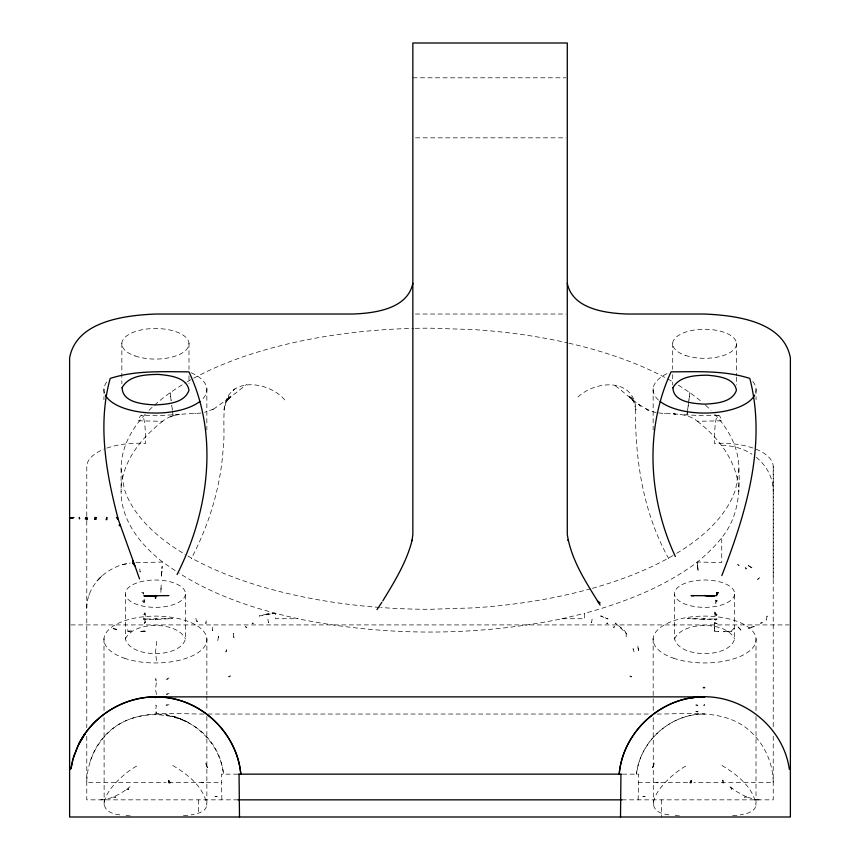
<?xml version="1.0" encoding="UTF-8"?>
<svg xmlns="http://www.w3.org/2000/svg" width="860" height="860" viewBox="0 0 860 860"><rect width="100%" height="100%" fill="white"/><g stroke="black" fill="none" stroke-linecap="round" stroke-linejoin="round"><path stroke-width="0.64" stroke-dasharray="4.3 3.22" d="M658.609 412.929C671.638 414.584 686.527 412.209 697.395 421.282L721.744 420.819A51.482 6.547 86.2 0 0 714.391 443.481A51.482 23.424 0 0 1 773.226 466.658L773.226 578.694M233.597 637.228L233.641 633.39L234.017 637.507L233.834 636.894M714.391 631.53L714.531 622.457L717.057 623.65L714.477 624.08L714.391 631.53L718.745 631.444L714.402 630.616M714.714 414.208A308.901 140.567 0 0 1 738.901 468.743C739.966 490.297 738.482 512.667 726.388 531.265C718.595 543.122 708.264 553.012 697.395 562.042C664.092 587.133 624.586 602.333 584.671 613.33L584.542 618.727L562.064 618.727L558.323 619.522C473.849 636.228 386.151 636.228 301.677 619.522C258.871 610.267 216.15 596.818 179.052 573.072M626.166 636.894L626.241 633.368L615.362 623.038C619.404 627.37 627.972 630.401 626.403 637.228L626.403 637.228M119.766 814.861C82.205 810.303 123.292 771.828 138.148 765.432M668.929 814.861C631.358 810.303 672.455 771.828 687.301 765.432M156.316 711.876L156.23 714.037L155.552 710.188L156.412 705.437L155.552 705.178L156.412 705.437M638.12 799.843L638.668 774.15L622.21 774.15M161.658 571.513L161.207 577.651L162.121 566.267L162.056 572.061M715.789 600.162L715.541 603.516L718.089 601.118L715.789 600.162L716.928 601.839L715.66 601.871L716.154 602.742M86.774 608.342C86.699 584.757 107.672 565.794 130.204 563.063M185.427 594.26A30.035 13.663 0 0 1 139.32 605.225A30.035 13.663 0 0 1 141.524 581.564A30.035 13.663 0 0 1 185.427 594.26L185.427 638.948C180.396 658.48 130.44 658.48 125.409 638.948L125.409 594.26M734.591 594.26A30.035 13.663 0 0 1 688.473 605.225A30.035 13.663 0 0 1 690.677 581.564A30.035 13.663 0 0 1 734.591 594.26L734.591 638.948C729.559 658.48 679.604 658.48 674.573 638.948L674.573 594.26M284.724 399.889C270.244 382.442 232.103 375.863 225.212 403.275C222.482 417.938 225.126 433.075 223.213 447.877C220.794 486.728 209.259 524.406 191.21 558.785M156.713 641.313L155.552 651.998L156.649 662.447M156.584 680.443L155.552 680.324L155.552 678.476L156.584 680.443L155.552 689.226L156.499 694.88L155.552 698.159M687.548 410.768L686.882 415.907L687.581 410.704M688.871 400.47L689.87 392.74L688.882 400.448M224.481 406.78L223.998 409.854L225.868 402.974L228.932 396.524L226.374 401.706L230.415 396.137L225.868 401.351L230.577 396.933L211.71 410.5L212.399 409.607M738.901 468.743L735.762 488.738A308.901 140.567 0 0 1 673.939 554.969M143.319 619.082L143.523 617.856L145.609 619.211L154.617 619.533L172.505 618.555L143.319 619.082L144.802 620.318L144.813 619.007L145.609 619.211M731.924 788.168L731.645 789.577L730.71 787.276M88.989 595.518L89.29 594.185M203.82 714.037C171.409 714.251 131.859 707.651 106.876 734.139C94.224 746.975 86.903 764.647 86.774 782.675L166.163 782.675M125.409 638.948C133.472 620.974 177.364 620.974 185.427 638.948M674.573 638.948C682.636 620.974 726.528 620.974 734.591 638.948M206.862 716.445L206.862 805.1L205.744 808.411C202.272 812.893 196.338 813.936 191.071 814.861M756.015 716.445L756.015 805.1L754.908 808.411C751.436 812.893 745.502 813.936 740.234 814.861M90.139 761.444C112.208 692.192 215.129 702.803 223.535 774.15C219.805 740.739 189.028 713.574 155.424 714.037M761.175 622.285L760.53 623.672L762.379 622.662L761.175 622.285L761.595 623.178M144.222 623.199L145.404 620.769L145.523 624.08L144.222 623.199L145.469 622.457M143.609 602.269L144.276 601.054L142.502 601.452L144.039 598.366L144.405 602.699L142.502 601.452L144.211 600.162M194.629 413.606L195.757 413.563M714.886 613.664L714.982 611.954L714.746 616.233L716.928 614.857L715.423 612.943M715.896 613.954L714.789 615.405L716.928 614.857M144.566 613.438L145.06 612.793L145.254 616.233L143.609 614.427L144.566 613.438L145.157 614.534L143.609 614.427M99.932 577.942L96.61 581.403M101.856 575.931L97.298 580.683M697.664 566.504L697.116 562.246L698.169 571.76L697.395 562.042L721.744 562.505L721.744 537.855M753.07 626.843L754.295 626.435L748.308 628.413L753.672 626.188M156.767 618.598L155.552 619.899L155.552 618.598M234.984 388.785L233.103 390.666L236.048 387.881M228.674 398.599L230.577 396.933M577.931 396.954C596.603 379.905 634.314 378.035 636.002 409.854L634.132 402.974L631.068 396.524L633.626 401.706L629.584 396.137L634.132 401.351L629.423 396.933L631.326 398.599M227.706 399.352L246.712 384.388M100.803 799.843C111.854 799.413 121.582 793.275 130.075 786.707M116.057 629.391L116.82 629.563L111.692 628.413L116.38 629.154M106.833 448.103A51.482 23.424 0 0 1 145.609 443.481A51.482 6.547 -86.2 0 0 138.256 420.819L162.604 421.282C173.483 412.209 188.372 414.456 201.423 412.983M714.026 618.856L715.316 620.028L716.982 619.071L687.495 618.555L705.383 619.533L716.982 619.071M213.57 409.081L204.734 412.273M170.129 416.831L173.118 415.917L172.451 410.768M266.89 614.072L259.107 616.029L274.877 613.212L266.89 614.072L275.329 613.33L275.458 618.727L297.936 618.727M122.346 564.751L129.581 563.203M562.064 618.727L584.671 613.33M141.631 592.701L143.459 592.325L143.631 594.099L141.631 592.701L143.555 593.368M726.711 631.154L723.389 631.756L731.946 631.315L734.064 628.359L731.043 631.358L726.808 631.573M759.197 799.843C753.951 800.359 749.318 796.65 744.255 797.145L746.91 797.07M187.76 815.291L180.525 815.893M736.923 815.291L729.688 815.893M179.729 414.434L156.756 415.735L141.599 415.283M135.923 562.666L162.604 562.042L176.902 571.771M718.401 415.283L703.243 415.735L680.12 414.509M145.609 631.53L139.255 631.702L145.598 630.616L145.609 631.53L143.33 631.595M412.843 77.808L565.945 77.808M415.52 137.826L565.945 137.826M415.412 314.029L565.955 314.029M70.961 624.919L789.05 624.919M207.862 714.037L649.558 714.037M657.008 714.037C689.193 714.155 728.366 707.866 753.124 734.139C765.776 746.975 773.097 764.647 773.226 782.675L693.837 782.675M237.79 774.15L221.332 774.15L221.88 799.843M168.775 782.675L221.88 782.675M638.12 782.675L691.225 782.675M238.059 799.843L86.774 799.843L86.774 734.182M621.941 799.843L773.226 799.843L773.226 734.827M113.079 797.102L115.906 797.145L113.552 796.919M679.475 815.893L672.24 815.291M130.311 815.893L123.077 815.291M126.431 789.426L128.548 789.587L128.054 788.276M673.197 413.81L675.605 414.176L673.81 413.821M714.509 623.124L717.057 623.65M664.296 413.563L665.339 413.585M176.633 717.39L166.399 714.918L177.085 717.584L186.588 721.518M656.191 412.617C639.13 408.414 627.284 393.923 613.288 384.388M177.106 717.552L187.222 721.905M746.448 796.919L736.622 791.608L729.925 786.707M721.873 765.443C736.644 774.226 753.306 787.072 756.015 805.1M172.709 765.443C187.491 774.226 204.153 787.072 206.862 805.1M645.935 408.822L648.289 410.5L647.601 409.596M703.287 618.555L704.576 619.555L704.576 618.555M127.506 788.706L128.548 789.587M697.395 421.282C719.508 438.32 737.88 462.798 738.901 491.662M638.41 404.017L640.42 406.178L639.087 404.533M173.075 415.842L172.419 410.714M668.79 558.785C643.011 512.442 634.895 459.165 635.518 406.769M145.286 414.208A308.901 140.567 0 0 0 121.099 468.743L124.238 488.738A308.901 140.567 0 0 0 183.814 553.646M171.129 400.47L170.129 392.74L171.119 400.448M171.796 405.619L172.29 409.478L171.774 405.576M715.316 618.953L715.316 620.028M653.138 638.539L653.213 712.263M653.224 717.627L653.31 806.1M103.985 638.539L104.049 712.263M104.06 717.627L104.146 806.1M773.226 466.658L773.226 728.269M756.058 389.171L756.058 399.663M756.015 638.539L756.015 711.07M736.45 343.172L736.45 375.874M736.45 377.175L736.45 385.022M672.713 343.172L672.713 369.327M672.713 374.562L672.713 385.022M661.62 799.843L661.62 817M653.149 388.569L653.149 429.935M206.851 388.569L206.851 429.935M206.862 638.539L206.862 694.955M206.862 696.299L206.862 711.07M198.38 799.843L198.38 814.355M188.985 343.14L188.985 369.338M188.985 375.885L188.985 383.743M121.851 343.14L121.851 383.743M121.099 468.743L121.099 491.662M103.942 389.171L103.942 399.663M86.774 516.183L86.774 466.658A51.482 23.424 0 0 1 104.555 448.952M86.774 520.966L86.774 727.657M162.615 562.042A308.901 140.567 0 0 1 162.604 421.282M658.47 400.05A51.482 23.424 0 0 1 668.919 372.735M752.812 381.442A51.482 23.424 0 0 1 755.488 393.117M191.081 372.735A51.482 23.424 0 0 1 201.53 400.05M104.511 393.117A51.482 23.424 0 0 1 107.188 381.442M721.744 445.458A51.482 45.849 0 0 1 752.005 454.22M756.198 457.24A51.482 45.849 0 0 1 773.226 491.307M672.81 555.635A308.901 140.567 0 0 1 592.035 588.412M590.788 588.756A308.901 140.567 0 0 1 473.957 607.87L430 609.299A308.901 140.567 0 0 1 380.765 607.504M379.443 607.407A308.901 140.567 0 0 1 184.932 554.313M149.006 410.349A308.901 140.567 0 0 1 153.531 406.038M154.467 405.189A308.901 140.567 0 0 1 186.061 382.506M187.19 381.84A308.901 140.567 0 0 1 413.972 328.359M415.315 328.337A308.901 140.567 0 0 1 430 328.176L473.957 329.606A308.901 140.567 0 0 1 567.6 342.893M568.912 343.194A308.901 140.567 0 0 1 673.939 382.506M678.389 385.173A308.901 140.567 0 0 1 701.62 401.792M705.522 405.189A308.901 140.567 0 0 1 710.994 410.349M139.89 568.933L139.815 571.803L140.535 571.911L139.89 568.933M161.175 585.058L160.852 592.465L161.175 585.058M206.163 620.673L205.905 623.661L206.163 620.673M212.828 627.047L212.366 630.627L212.828 627.047M688.709 401.749L687.71 409.478L688.72 401.727M636.776 771.936L636.464 774.15C640.195 740.739 670.972 713.574 704.576 714.037C671.767 713.617 641.506 739.46 636.776 771.936M767.109 616.125L766.174 620.125L767.109 616.125M592.132 619.125L591.529 622.715L592.132 619.125M218.526 636.443L217.752 640.7L218.526 636.443M226.535 649.547L225.89 652.02L226.954 648.644L226.535 649.547M638.55 650.472L637.679 645.516L638.55 650.472M131.376 630.627L131.085 631.466L126.7 631.133L127.678 629.337L128.054 631.315L131.376 630.627M654.137 763.411L652.095 769.13L654.137 763.411M739.052 565.267L737.654 564.751L739.052 565.267M658.212 782.17L657.868 782.858L656.115 782.514L658.212 782.17M607.042 623.016L606.708 623.618L607.902 623.317L607.042 623.016M746.448 568.224L745.878 569.159L745.115 567.503L746.448 568.224M631.455 676.433L631.025 677.057L629.692 676.014L631.455 676.433M614.115 626.596L613.148 627.821L614.782 626.951L614.115 626.596M759.788 577.64L757.553 579.436L759.788 577.64M230.308 676.014L228.975 677.057L228.545 676.433L230.308 676.014M704.576 704.652L703.426 705.437L704.576 705.437L704.576 704.652M169.033 677.895L166.539 679.314L169.033 678.873L169.033 677.895M748.308 565.59L753.124 568.621L748.308 565.59M245.885 626.596L245.218 626.951L246.852 627.821L245.885 626.596M205.862 763.411L207.894 769.13L205.862 763.411M645.064 796.564L642.828 796.392L645.064 796.564M252.958 623.016L252.098 623.317L253.291 623.618L252.958 623.016M169.033 693.386L166.324 694.235L169.033 693.977L169.033 693.386M217.172 796.392L214.935 796.564L217.172 796.392M740.912 630.068L737.267 625.994L740.912 630.068M203.884 782.514L202.132 782.858L201.788 782.17L203.884 782.514M169.033 704.738L166.098 705.146L169.033 704.738M267.868 619.125L268.471 622.715L267.868 619.125M197.402 621.554L196.51 621.587L195.886 618.007L197.402 621.554M698.008 711.843L695.966 711.65L698.008 711.843M697.933 705.329L695.966 705.275L695.966 704.684L697.933 705.329M601.301 616.039L600.549 616.018L607.999 618.974L601.301 616.039M723.185 780.697L722.464 780.052L723.443 784.406L723.185 780.697M633.465 649.547L633.046 648.644L634.11 652.02L633.465 649.547M685.248 355.341A31.895 14.512 0 0 0 736.225 345.634A31.895 14.512 0 0 0 692.268 330.401A31.895 14.512 0 0 0 685.248 355.341M673.38 658.158A51.482 23.424 0 0 0 755.65 642.506A51.482 23.424 0 0 0 684.711 617.921A51.482 23.424 0 0 0 673.38 658.158M135.063 355.954A33.594 15.287 0 0 0 188.738 345.731A33.594 15.287 0 0 0 142.459 329.692A33.594 15.287 0 0 0 135.063 355.954M124.216 658.158A51.482 23.424 0 0 0 206.486 642.506A51.482 23.424 0 0 0 135.557 617.921A51.482 23.424 0 0 0 124.216 658.158"/><path stroke-width="1.29" d="M139.513 578.92L134.945 565.901L132.913 563.364L132.945 560.494M94.804 519.332L94.837 517.505L95.976 517.505L96.083 519.365L94.804 519.332L95.976 517.505M620.942 774.15L620.511 817M412.015 540.66L412.843 534.511L412.843 43L567.288 43L567.288 534.511C571.276 560.473 586.541 583.112 600.097 605.085M412.843 283.338C407.565 308.987 374.702 313.244 352.772 314.029L155.424 314.029C124.732 315.394 76.379 321.102 69.617 357.878L69.617 817L790.383 817L790.383 357.878C783.621 321.102 735.268 315.394 704.576 314.029L627.359 314.029C605.429 313.244 572.567 308.987 567.288 283.338M716.832 593.077L716.358 595.819L718.003 592.658L716.961 592.594L718.003 592.658M71.176 768.141L72.659 760.004L77.798 746.104L85.258 733.279L78.969 743.717L73.809 756.166L70.67 769.259M412.187 539.929C406.705 561.988 394.482 581.704 382.775 600.925M721.83 575.576C745.835 513.71 766.991 444.706 749.791 378.421C724.389 370.208 697.352 371.8 671.079 371.842C644.162 429.753 648.698 499.316 675.358 556.528M177.106 574.491C208.324 512.495 219.418 436.235 188.921 371.842C162.648 371.8 135.611 370.208 110.209 378.421C97.255 424.754 106.35 474.301 118.39 519.838L134.945 565.901M86.075 517.505L85.258 518.999L86.903 519.053L86.752 517.505L86.075 517.505L86.903 519.053M376.992 609.579L381.797 602.387M72.659 518.193L69.993 517.752L72.659 518.193L73.917 517.505M132.913 563.364L133.966 563.279M690.623 698.051C735.934 689.602 782.998 723.636 789.329 769.259M704.576 696.869C661.802 696.256 622.844 731.516 619.2 774.15C622.812 731.527 661.802 696.224 704.576 696.869L155.424 696.869C123.797 696.858 93.256 715.466 78.969 743.717C95.309 711.306 132.999 691.977 168.839 697.933L169.377 698.051C206.755 703.792 237.371 736.525 240.8 774.15C237.156 731.516 198.198 696.256 155.424 696.869M120.26 525.181L118.992 525.245L120.615 526.191M168.958 595.614L143.878 595.851L156.703 596.356M117.648 517.505L116.508 517.505L118.39 519.838M238.8 774.15L621.199 774.15M238.059 799.843L621.941 799.843M704.576 595.453L708.253 596.388L715.144 595.754L691.042 595.614L693.482 595.819M598.323 602.398L600.087 602.86L597.356 600.925M567.933 539.929L568.03 540.596M155.026 595.496L155.585 598.377L155.585 595.496M239.058 774.15L239.488 817M86.774 517.44L86.774 519.977M754.671 395.062A51.482 23.424 0 0 1 712.144 412.811A51.482 23.424 0 0 1 660.114 401.448M199.885 401.448A51.482 23.424 0 0 1 147.855 412.811A51.482 23.424 0 0 1 105.329 395.062M691.322 780.579L691.161 782.675L689.989 782.675L691.322 780.579M122.098 387.699C122.496 402.931 143.824 404.308 155.424 404.92C167.141 404.232 184.427 403.286 188.985 390.289C186.792 376.992 169.151 375.454 158.272 374.401C145.77 374.616 128.753 375.239 122.098 387.699M672.939 387.796C673.316 402.254 693.568 403.566 704.576 404.157C715.703 403.501 732.118 402.598 736.45 390.257C734.365 377.615 717.616 376.196 707.286 375.175C695.407 375.368 679.26 375.96 672.939 387.796M106.758 517.505L106.167 519.623L106.844 519.634L106.758 517.505M79.335 517.505L79.539 518.698L79.335 517.505M170.011 782.675L168.839 782.675L168.678 780.579L170.011 782.675M704.576 687.591L703.426 687.591L704.576 687.591"/></g></svg>
